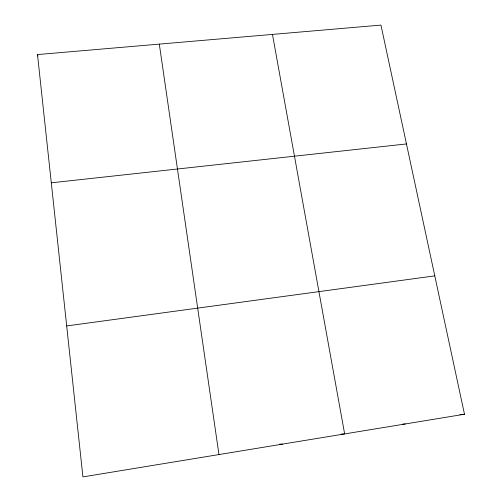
<?xml version="1.0" encoding="UTF-8"?>
<svg xmlns="http://www.w3.org/2000/svg" width="502" height="502" viewBox="0 0 502 502"><rect width="100%" height="100%" fill="white"/><g stroke="black" fill="none" stroke-linecap="round" stroke-linejoin="round"><path stroke-width="0.75" d="M464.494 414.238L82.924 476.9L37.506 54.567L380.949 25.1L464.494 414.238L459.92 414.677M66.691 325.942L434.788 275.868M51.298 182.816L406.463 143.936M402.366 424.196L405.271 423.964M340.965 434.123L344.642 433.916L272.467 34.406M279.614 444.138L282.557 444.113M37.506 54.567L37.901 56.042M159.31 44.113L218.96 454.561"/></g></svg>
